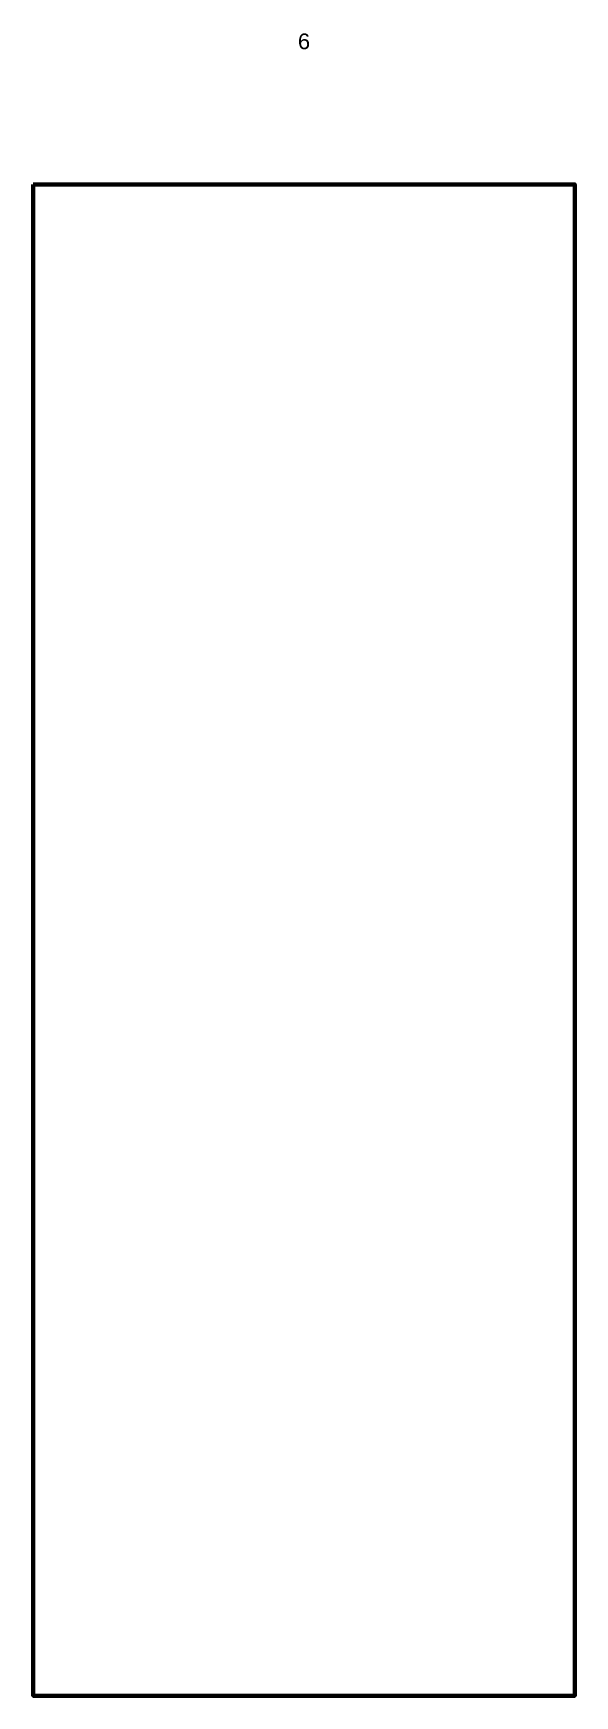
# Model space of a CAD drawing. Header units: inches. Extents: x 0 to 28, y 0 to 86.1.
import ezdxf

# ---------------------------------------------------------------- set-up
doc = ezdxf.new("R2010")
doc.units = ezdxf.units.IN
doc.header["$MEASUREMENT"] = 0
doc.layers.get('0').update_dxf_attribs({"linetype": 'CONTINUOUS'})
doc.styles.add('Arial', font='Arial')

msp = doc.modelspace()

# ---------------------------------------------------------------- linework, layer by layer
at = {"color": 7, "lineweight": 90}
msp.add_lwpolyline([(0, 78.25), (0, 0), (28, 0), (28, 78.25), (0, 78.25)], close=True, dxfattribs=at)

# ---------------------------------------------------------------- texts
at = {"color": 7, "lineweight": 90, "insert": (14, 86.0625), "char_height": 0.8125, "attachment_point": 2, "style": 'Arial'}
msp.add_mtext('6', dxfattribs=at)

doc.saveas('drawing.dxf')
